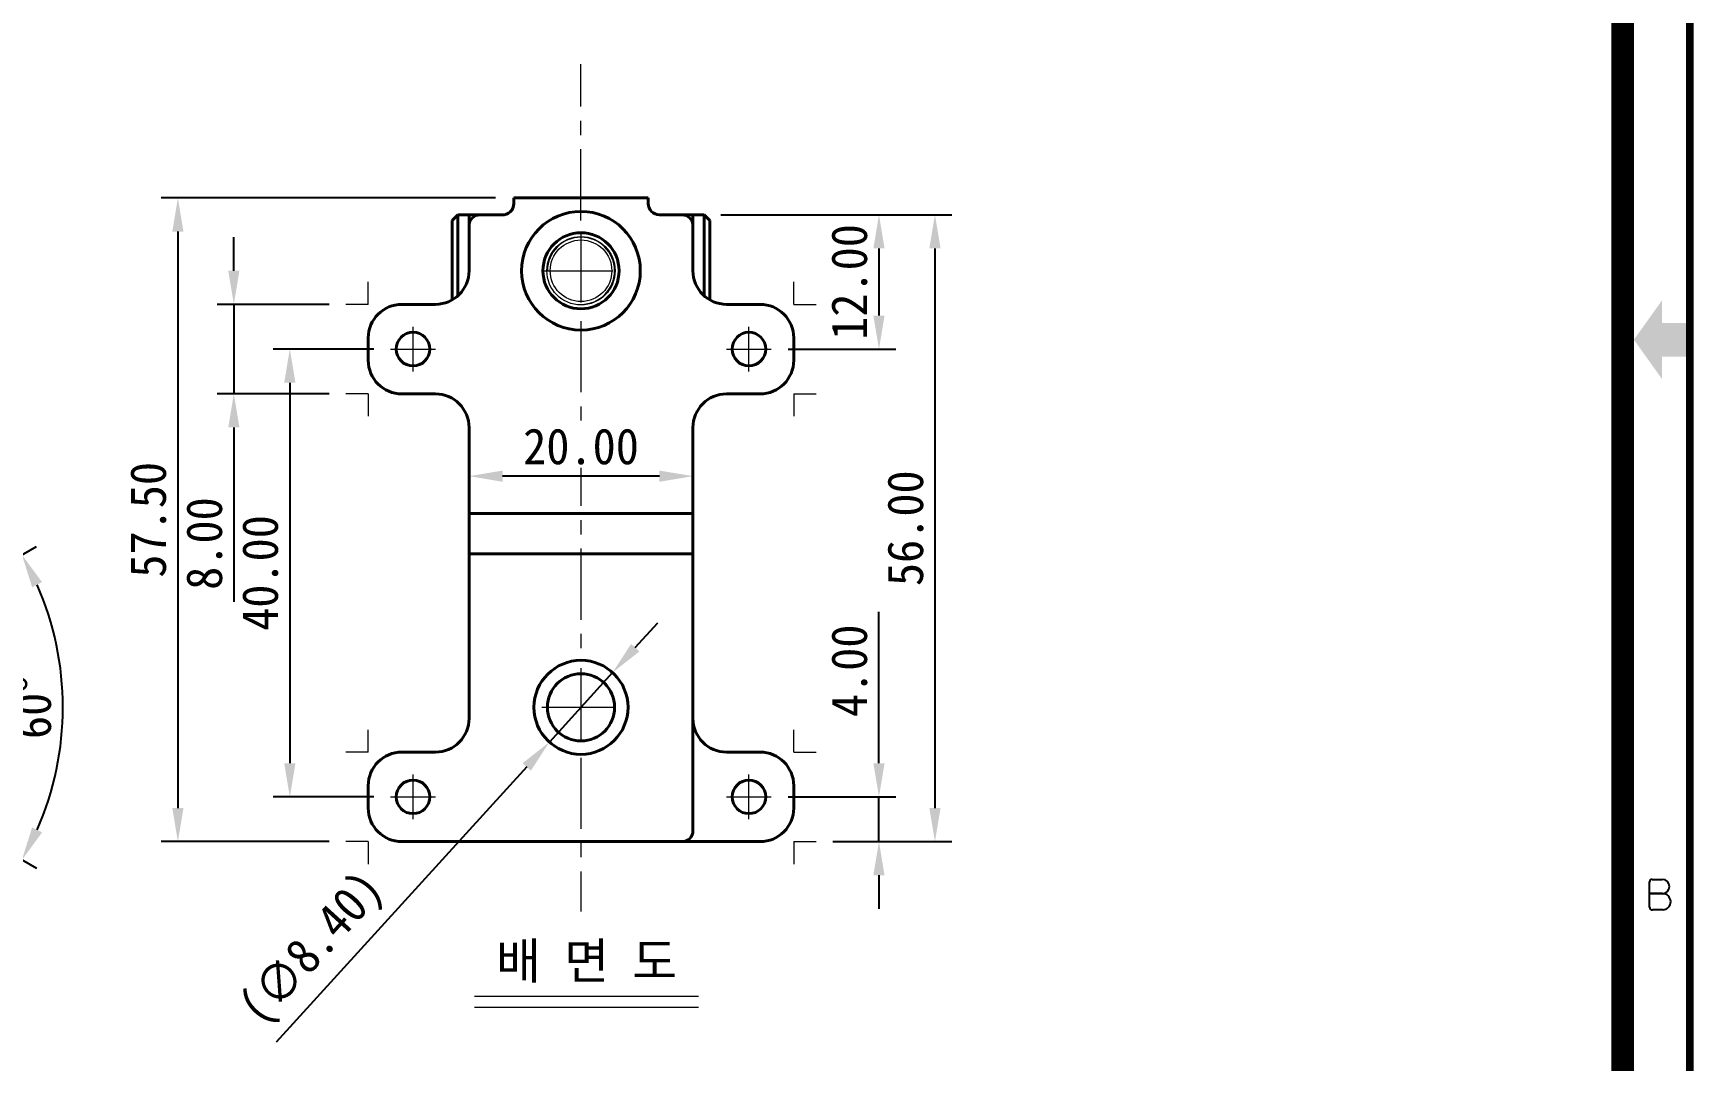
# Model space of a CAD drawing. Header units: millimetres. Extents: x 20 to 420, y 20 to 297.
# Drawn here: x 272 to 420.4, y 94.1 to 185.9 of the extents above; entities that cross this region are included whole.
import ezdxf

# ---------------------------------------------------------------- set-up
doc = ezdxf.new("R2010")
doc.units = ezdxf.units.MM
doc.linetypes.add('CENTERX2', pattern=[20.32, 12.7, -2.54, 2.54, -2.54])
doc.layers.get('0').update_dxf_attribs({"color": 6})
doc.layers.add('0 @ 1', color=6, linetype='Continuous')
for name, color, linetype, lineweight in [('CENTER', 1, 'CENTERX2', 9), ('DIM', 2, 'Continuous', 9), ('HIDDEN', 252, 'Continuous', 13), ('OUTLINE', 3, 'Continuous', 40), ('기준선', 6, 'Continuous', 9)]:
    doc.layers.add(name, color=color, linetype=linetype, lineweight=lineweight)
doc.styles.get("Standard").update_dxf_attribs({"font": '', "height": 3.2})
doc.styles.get('Standard').set_extended_font_data('GulimChe')
doc.dimstyles.new('척도 1배 - (x.xx)', dxfattribs={"dimtxt": 3.2, "dimasz": 3, "dimexe": 1.5, "dimexo": 1.5, "dimgap": 1, "dimtad": 1, "dimzin": 0, "dimdsep": 46, "dimtxsty": 'Standard', "dimcen": 0, "dimclrd": 2, "dimclre": 2, "dimclrt": 2, "dimadec": 0, "dimazin": 0, "dimtfac": 0.75, "dimtmove": 0, "dimatfit": 0, "dimfxl": 1, "dimtfill": 1, "dimtolj": 1, "dimtzin": 0, "dimarcsym": 0})

# ---------------------------------------------------------------- blocks, each defined once
blk = doc.blocks.new('A-3_규격도면_동인광학')
blk.add_hatch(color=256).paths.add_polyline_path([(400, 137), (400, 140), (397.5, 140), (397.5, 142), (395, 138.5), (397.5, 135), (397.5, 137)])
for p, q in [((396.4, 87.81), (396.4, 90.08)), ((397.54, 89.02), (396.4, 89.02)), ((396.4, 89.02), (397.54, 89.02)), ((396.64, 90.29), (397.54, 90.29)), ((397.54, 89.02), (397.56, 89.02)), ((397.61, 87.56), (396.65, 87.56))]:
    blk.add_line(p, q)
for points, const_width in [([(0, 0), (0, 277), (400, 277), (400, 0)], 0.7), ([(21, 6), (21, 271), (394, 271), (394, 6)], 2)]:
    blk.add_lwpolyline(points, close=True, dxfattribs=dict(const_width=const_width))
for centre, radius, start, end in [((396.62, 90.08), 0.211, 84.2384, 180), ((397.54, 89.65), 0.638, 270, 90), ((397.56, 88.29), 0.727, 273.6048, 90), ((396.65, 87.81), 0.249, 181.3239, 270)]:
    blk.add_arc(centre, radius, start, end)
blk = doc.blocks.new('*D12')
at = {"layer": 'Defpoints', "color": 0, "ltscale": 0.5, "transparency": 16777216}
for p in [(314.82, 171.16), (284.95, 113.66), (299.96, 113.66)]:
    blk.add_point(p, dxfattribs=at)
at = {"layer": 'DIM', "color": 2, "lineweight": -2, "ltscale": 0.5, "transparency": 16777216}
for p, q in [((313.32, 171.16), (283.45, 171.16)), ((284.95, 168.16), (284.95, 116.66)), ((298.46, 113.66), (283.45, 113.66))]:
    blk.add_line(p, q, dxfattribs=at)
at = {"layer": 'DIM', "color": 2, "ltscale": 0.5, "transparency": 16777216}
for points in [[(284.45, 168.16), (285.45, 168.16), (284.95, 171.16)], [(284.45, 116.66), (285.45, 116.66), (284.95, 113.66)]]:
    blk.add_solid(points, dxfattribs=at)
at = {"layer": 'DIM', "color": 2, "ltscale": 0.5, "transparency": 16777216, "insert": (282.31, 142.41), "char_height": 3.2, "attachment_point": 5, "rotation": 90, "bg_fill": 3, "box_fill_scale": 1.1, "bg_fill_color": 256, "bg_fill_true_color": 13158600, "bg_fill_transparency": 0}
blk.add_mtext('\\A1;57.50', dxfattribs=at)
blk = doc.blocks.new('*D13')
at = {"layer": 'Defpoints', "color": 0, "ltscale": 0.5, "transparency": 16777216}
for p in [(331.96, 169.66), (341.96, 113.66), (352.57, 113.66)]:
    blk.add_point(p, dxfattribs=at)
at = {"layer": 'DIM', "color": 2, "lineweight": -2, "ltscale": 0.5, "transparency": 16777216}
for p, q in [((333.46, 169.66), (354.07, 169.66)), ((352.57, 166.66), (352.57, 116.66)), ((343.46, 113.66), (354.07, 113.66))]:
    blk.add_line(p, q, dxfattribs=at)
at = {"layer": 'DIM', "color": 2, "ltscale": 0.5, "transparency": 16777216}
for points in [[(352.07, 166.66), (353.07, 166.66), (352.57, 169.66)], [(352.07, 116.66), (353.07, 116.66), (352.57, 113.66)]]:
    blk.add_solid(points, dxfattribs=at)
at = {"layer": 'DIM', "color": 2, "ltscale": 0.5, "transparency": 16777216, "insert": (349.94, 141.66), "char_height": 3.2, "attachment_point": 5, "rotation": 90, "bg_fill": 3, "box_fill_scale": 1.1, "bg_fill_color": 256, "bg_fill_true_color": 13158600, "bg_fill_transparency": 0}
blk.add_mtext('\\A1;56.00', dxfattribs=at)
blk = doc.blocks.new('*D14')
at = {"layer": 'Defpoints', "color": 0, "ltscale": 0.5, "transparency": 16777216}
for p in [(337.96, 117.66), (347.57, 117.66), (341.96, 113.66)]:
    blk.add_point(p, dxfattribs=at)
at = {"layer": 'DIM', "color": 2, "lineweight": -2, "ltscale": 0.5, "transparency": 16777216}
for p, q in [((347.57, 120.66), (347.57, 134.18)), ((339.46, 117.66), (349.07, 117.66)), ((347.57, 113.66), (347.57, 117.66)), ((343.46, 113.66), (349.07, 113.66)), ((347.57, 110.66), (347.57, 107.66))]:
    blk.add_line(p, q, dxfattribs=at)
at = {"layer": 'DIM', "color": 2, "ltscale": 0.5, "transparency": 16777216}
for points in [[(347.07, 120.66), (348.07, 120.66), (347.57, 117.66)], [(347.07, 110.66), (348.07, 110.66), (347.57, 113.66)]]:
    blk.add_solid(points, dxfattribs=at)
at = {"layer": 'DIM', "color": 2, "ltscale": 0.5, "transparency": 16777216, "insert": (344.93, 128.92), "char_height": 3.2, "attachment_point": 5, "rotation": 90, "bg_fill": 3, "box_fill_scale": 1.1, "bg_fill_color": 256, "bg_fill_true_color": 13158600, "bg_fill_transparency": 0}
blk.add_mtext('\\A1;4.00', dxfattribs=at)
blk = doc.blocks.new('*D15')
at = {"layer": 'Defpoints', "color": 0, "ltscale": 0.5, "transparency": 16777216}
for p in [(331.96, 169.66), (337.96, 157.66), (347.57, 157.66)]:
    blk.add_point(p, dxfattribs=at)
at = {"layer": 'DIM', "color": 2, "lineweight": -2, "ltscale": 0.5, "transparency": 16777216}
for p, q in [((333.46, 169.66), (349.07, 169.66)), ((347.57, 166.66), (347.57, 160.66)), ((339.46, 157.66), (349.07, 157.66))]:
    blk.add_line(p, q, dxfattribs=at)
at = {"layer": 'DIM', "color": 2, "ltscale": 0.5, "transparency": 16777216}
for points in [[(347.07, 166.66), (348.07, 166.66), (347.57, 169.66)], [(347.07, 160.66), (348.07, 160.66), (347.57, 157.66)]]:
    blk.add_solid(points, dxfattribs=at)
at = {"layer": 'DIM', "color": 2, "ltscale": 0.5, "transparency": 16777216, "insert": (344.93, 163.66), "char_height": 3.2, "attachment_point": 5, "rotation": 90, "bg_fill": 3, "box_fill_scale": 1.1, "bg_fill_color": 256, "bg_fill_true_color": 13158600, "bg_fill_transparency": 0}
blk.add_mtext('\\A1;12.00', dxfattribs=at)
blk = doc.blocks.new('*D16')
at = {"layer": 'Defpoints', "color": 0, "ltscale": 0.5, "transparency": 16777216}
for p in [(299.96, 161.66), (289.95, 153.66), (299.96, 153.66)]:
    blk.add_point(p, dxfattribs=at)
at = {"layer": 'DIM', "color": 2, "lineweight": -2, "ltscale": 0.5, "transparency": 16777216}
for p, q in [((289.95, 164.66), (289.95, 167.66)), ((298.46, 161.66), (288.45, 161.66)), ((289.95, 161.66), (289.95, 153.66)), ((298.46, 153.66), (288.45, 153.66)), ((289.95, 150.66), (289.95, 135.07))]:
    blk.add_line(p, q, dxfattribs=at)
at = {"layer": 'DIM', "color": 2, "ltscale": 0.5, "transparency": 16777216}
for points in [[(289.45, 164.66), (290.45, 164.66), (289.95, 161.66)], [(289.45, 150.66), (290.45, 150.66), (289.95, 153.66)]]:
    blk.add_solid(points, dxfattribs=at)
at = {"layer": 'DIM', "color": 2, "ltscale": 0.5, "transparency": 16777216, "insert": (287.32, 140.29), "char_height": 3.2, "attachment_point": 5, "rotation": 90, "bg_fill": 3, "box_fill_scale": 1.1, "bg_fill_color": 256, "bg_fill_true_color": 13158600, "bg_fill_transparency": 0}
blk.add_mtext('\\A1;8.00', dxfattribs=at)
blk = doc.blocks.new('*D17')
at = {"layer": 'Defpoints', "color": 0, "ltscale": 0.5, "transparency": 16777216}
for p in [(303.96, 157.66), (294.95, 117.66), (303.96, 117.66)]:
    blk.add_point(p, dxfattribs=at)
at = {"layer": 'DIM', "color": 2, "lineweight": -2, "ltscale": 0.5, "transparency": 16777216}
for p, q in [((302.46, 157.66), (293.45, 157.66)), ((294.95, 154.66), (294.95, 120.66)), ((302.46, 117.66), (293.45, 117.66))]:
    blk.add_line(p, q, dxfattribs=at)
at = {"layer": 'DIM', "color": 2, "ltscale": 0.5, "transparency": 16777216}
for points in [[(294.45, 154.66), (295.45, 154.66), (294.95, 157.66)], [(294.45, 120.66), (295.45, 120.66), (294.95, 117.66)]]:
    blk.add_solid(points, dxfattribs=at)
at = {"layer": 'DIM', "color": 2, "ltscale": 0.5, "transparency": 16777216, "insert": (292.31, 137.66), "char_height": 3.2, "attachment_point": 5, "rotation": 90, "bg_fill": 3, "box_fill_scale": 1.1, "bg_fill_color": 256, "bg_fill_true_color": 13158600, "bg_fill_transparency": 0}
blk.add_mtext('\\A1;40.00', dxfattribs=at)
blk = doc.blocks.new('*D25')
at = {"layer": 'Defpoints', "color": 0, "ltscale": 0.5, "transparency": 16777216}
for p in [(310.96, 146.31), (310.96, 146.31), (330.96, 146.31)]:
    blk.add_point(p, dxfattribs=at)
at = {"layer": 'DIM', "color": 2, "lineweight": -2, "ltscale": 0.5, "transparency": 16777216}
blk.add_line((327.96, 146.31), (313.96, 146.31), dxfattribs=at)
at = {"layer": 'DIM', "color": 2, "ltscale": 0.5, "transparency": 16777216}
for points in [[(313.96, 146.81), (313.96, 145.81), (310.96, 146.31)], [(327.96, 146.81), (327.96, 145.81), (330.96, 146.31)]]:
    blk.add_solid(points, dxfattribs=at)
at = {"layer": 'DIM', "color": 2, "ltscale": 0.5, "transparency": 16777216, "insert": (320.96, 148.95), "char_height": 3.2, "attachment_point": 5, "bg_fill": 3, "box_fill_scale": 1.1, "bg_fill_color": 256, "bg_fill_true_color": 13158600, "bg_fill_transparency": 0}
blk.add_mtext('\\A1;20.00', dxfattribs=at)
blk = doc.blocks.new('*D35')
at = {"layer": 'Defpoints', "color": 0, "ltscale": 0.5, "transparency": 16777216}
for p in [(254.69, 129.86), (252.61, 128.66), (252.61, 122.66), (254.69, 121.46), (274.26, 120.93)]:
    blk.add_point(p, dxfattribs=at)
at = {"layer": 'DIM', "color": 2, "lineweight": -2, "ltscale": 0.5, "transparency": 16777216}
for p, q in [((255.99, 130.61), (272.32, 140.04)), ((255.99, 120.71), (272.32, 111.28))]:
    blk.add_line(p, q, dxfattribs=at)
blk.add_arc((247.42, 125.66), 27.26, 336.3098, 23.6902, dxfattribs=at)
at = {"layer": 'DIM', "color": 2, "ltscale": 0.5, "transparency": 16777216}
for points in [[(271.93, 136.39), (272.82, 136.84), (271.02, 139.29)], [(272.82, 114.48), (271.93, 114.94), (271.02, 112.03)]]:
    blk.add_solid(points, dxfattribs=at)
at = {"layer": 'DIM', "color": 2, "ltscale": 0.5, "transparency": 16777216, "insert": (272.04, 125.66), "char_height": 3.2, "attachment_point": 5, "rotation": 90, "bg_fill": 3, "box_fill_scale": 1.1, "bg_fill_color": 256, "bg_fill_true_color": 13158600, "bg_fill_transparency": 0}
blk.add_mtext('\\A1;60°', dxfattribs=at)
blk = doc.blocks.new('*D46')
at = {"layer": 'Defpoints', "color": 0, "ltscale": 0.5, "transparency": 16777216}
for p in [(323.78, 128.77), (318.13, 122.55)]:
    blk.add_point(p, dxfattribs=at)
at = {"layer": 'DIM', "color": 2, "lineweight": -2, "ltscale": 0.5, "transparency": 16777216}
for p, q in [((325.8, 130.99), (327.82, 133.2)), ((323.78, 128.77), (318.13, 122.55)), ((316.11, 120.34), (293.73, 95.75))]:
    blk.add_line(p, q, dxfattribs=at)
at = {"layer": 'DIM', "color": 2, "ltscale": 0.5, "transparency": 16777216}
for points in [[(325.43, 131.32), (326.17, 130.65), (323.78, 128.77)], [(315.74, 120.67), (316.48, 120), (318.13, 122.55)]]:
    blk.add_solid(points, dxfattribs=at)
at = {"layer": 'DIM', "color": 2, "ltscale": 0.5, "transparency": 16777216, "insert": (297.12, 103.94), "char_height": 3.2, "attachment_point": 5, "rotation": 47.697, "bg_fill": 3, "box_fill_scale": 1.1, "bg_fill_color": 256, "bg_fill_true_color": 13158600, "bg_fill_transparency": 0}
blk.add_mtext('\\A1;(∅8.40)', dxfattribs=at)

msp = doc.modelspace()

# ---------------------------------------------------------------- linework, layer by layer
at = {"layer": 'CENTER', "ltscale": 0.5}
for p, q in [((320.956, 169.16), (320.956, 183.104)), ((320.956, 168.16), (320.956, 161.16)), ((317.456, 164.66), (324.456, 164.66)), ((305.956, 155.66), (305.956, 159.66)), ((320.956, 160.16), (320.956, 130.16)), ((335.956, 155.66), (335.956, 159.66)), ((303.956, 157.66), (307.956, 157.66)), ((333.956, 157.66), (337.956, 157.66)), ((320.956, 129.16), (320.956, 122.16)), ((317.456, 125.66), (324.456, 125.66)), ((320.956, 121.16), (320.956, 107.416)), ((305.956, 115.66), (305.956, 119.66)), ((335.956, 115.66), (335.956, 119.66)), ((303.956, 117.66), (307.956, 117.66)), ((333.956, 117.66), (337.956, 117.66))]:
    msp.add_line(p, q, dxfattribs=at)
at = {"layer": 'DIM', "color": 2, "ltscale": 0.5}
for p, q in [((311.455, 99.865), (331.458, 99.865)), ((311.455, 98.865), (331.458, 98.865))]:
    msp.add_line(p, q, dxfattribs=at)
at = {"layer": 'HIDDEN'}
for radius in [3.05, 2.75]:
    msp.add_circle((320.956, 164.66), radius, dxfattribs=at)
at = {"layer": 'HIDDEN', "ltscale": 0.5}
msp.add_arc((320.956, 164.66), 3, 270, 180, dxfattribs=at)
at = {"layer": 'OUTLINE'}
for p, q in [((314.956, 171.16), (314.956, 170.66)), ((326.956, 171.16), (314.956, 171.16)), ((326.956, 170.66), (326.956, 171.16)), ((309.956, 169.66), (309.456, 169.16)), ((309.456, 162.062), (309.456, 169.16)), ((310.956, 169.66), (309.956, 169.66)), ((309.956, 169.66), (309.956, 162.424)), ((310.956, 169.66), (310.956, 168.66)), ((311.956, 169.66), (310.956, 169.66)), ((311.956, 169.66), (313.892, 169.66)), ((313.892, 169.662), (313.892, 169.66)), ((327.956, 169.66), (329.956, 169.66)), ((330.956, 169.66), (329.956, 169.66)), ((331.956, 169.66), (330.956, 169.66)), ((330.956, 168.66), (330.956, 169.66)), ((332.456, 169.16), (331.956, 169.66)), ((331.956, 162.424), (331.956, 169.66)), ((332.456, 169.16), (332.456, 162.062)), ((310.956, 164.66), (310.956, 168.66)), ((330.956, 168.66), (330.956, 164.66)), ((304.956, 161.66), (307.956, 161.66)), ((333.956, 161.66), (336.956, 161.66)), ((301.956, 156.66), (301.956, 158.66)), ((339.956, 158.66), (339.956, 156.66)), ((307.956, 153.66), (304.956, 153.66)), ((336.956, 153.66), (333.956, 153.66)), ((310.956, 142.96), (310.956, 150.66)), ((330.956, 150.66), (330.956, 142.96)), ((310.956, 142.96), (330.956, 142.96)), ((310.956, 142.96), (310.956, 139.36)), ((330.956, 142.96), (330.956, 139.36)), ((310.956, 124.66), (310.956, 139.36)), ((330.956, 139.36), (310.956, 139.36)), ((330.956, 139.36), (330.956, 114.66)), ((304.956, 121.66), (307.956, 121.66)), ((333.956, 121.66), (336.956, 121.66)), ((301.956, 116.66), (301.956, 118.66)), ((339.956, 118.66), (339.956, 116.66)), ((329.956, 113.66), (304.956, 113.66)), ((329.956, 113.66), (336.956, 113.66))]:
    msp.add_line(p, q, dxfattribs=at)
for centre, radius in [((320.956, 164.66), 5.3), ((320.956, 164.66), 3.4), ((305.956, 157.66), 1.5), ((335.956, 157.66), 1.5), ((320.956, 125.66), 4.2), ((320.956, 125.66), 3), ((305.956, 117.66), 1.5), ((335.956, 117.66), 1.5)]:
    msp.add_circle(centre, radius, dxfattribs=at)
for centre, radius, start, end in [((313.956, 170.66), 1, 266.35656, 0), ((327.956, 170.66), 1, 180, 270), ((311.956, 168.66), 1, 90, 180), ((329.956, 168.66), 1, 0, 90), ((307.956, 164.66), 3, 270, 0), ((333.956, 164.66), 3, 180, 270), ((304.956, 158.66), 3, 90, 180), ((336.956, 158.66), 3, 0, 90), ((304.956, 156.66), 3, 180, 270), ((336.956, 156.66), 3, 270, 0), ((307.956, 150.66), 3, 0, 90), ((333.956, 150.66), 3, 90, 180), ((307.956, 124.66), 3, 270, 0), ((333.956, 124.66), 3, 180, 270), ((304.956, 118.66), 3, 90, 180), ((336.956, 118.66), 3, 0, 90), ((304.956, 116.66), 3, 180, 270), ((336.956, 116.66), 3, 270, 0), ((329.956, 114.66), 1, 270, 0)]:
    msp.add_arc(centre, radius, start, end, dxfattribs=at)
at = {"layer": '기준선', "ltscale": 0.5}
for p, q in [((301.956, 161.66), (301.956, 163.66)), ((339.956, 161.66), (339.956, 163.66)), ((301.956, 161.66), (299.956, 161.66)), ((339.956, 161.66), (341.956, 161.66)), ((301.956, 153.66), (299.956, 153.66)), ((301.956, 153.66), (301.956, 151.66)), ((339.956, 153.66), (339.956, 151.66)), ((339.956, 153.66), (341.956, 153.66)), ((301.956, 121.66), (301.956, 123.66)), ((339.956, 121.66), (339.956, 123.66)), ((301.956, 121.66), (299.956, 121.66)), ((339.956, 121.66), (341.956, 121.66)), ((301.956, 113.66), (299.956, 113.66)), ((301.956, 113.66), (301.956, 111.66)), ((339.956, 113.66), (339.956, 111.66)), ((339.956, 113.66), (341.956, 113.66))]:
    msp.add_line(p, q, dxfattribs=at)

# ---------------------------------------------------------------- block references
at = {"layer": '0 @ 1'}
msp.add_blockref('A-3_규격도면_동인광학', (20, 20), dxfattribs=at)

# ---------------------------------------------------------------- texts
at = {"layer": 'DIM', "color": 2, "ltscale": 0.5, "insert": (321.456, 102.835), "char_height": 3.2, "attachment_point": 5}
msp.add_mtext('\\A1;배 면 도', dxfattribs=at)

# ---------------------------------------------------------------- next in the draw order: dimensions: what is measured, and where the dimension line sits
at = {"layer": 'DIM', "ltscale": 0.5}
dim = msp.add_linear_dim(base=(284.954, 113.66), p1=(314.822, 171.16), p2=(299.956, 113.66), angle=90, dimstyle='척도 1배 - (x.xx)', dxfattribs=at)
dim.commit()
dim.dimension.update_dxf_attribs({"geometry": '*D12', "text_midpoint": (284.954, 142.41), "dimtype": 160})
dim = msp.add_linear_dim(base=(352.574, 113.66), p1=(331.956, 169.66), p2=(341.956, 113.66), angle=90, dimstyle='척도 1배 - (x.xx)', dxfattribs=at)
dim.commit()
dim.dimension.update_dxf_attribs({"geometry": '*D13', "text_midpoint": (349.936, 141.66)})
dim = msp.add_angular_dim_2l(base=(274.259, 120.928), line1=((254.693, 121.46), (252.614, 122.66)), line2=((252.614, 128.66), (254.693, 129.86)), dimstyle='척도 1배 - (x.xx)', dxfattribs=at)
dim.commit()
dim.dimension.update_dxf_attribs({"geometry": '*D35', "text_midpoint": (272.037, 125.66)})

# ---------------------------------------------------------------- next in the draw order: dimensions: what is measured, and where the dimension line sits
for base, p1, p2, picture, middle in [((347.574, 157.66), (331.956, 169.66), (337.956, 157.66), '*D15', (347.574, 163.66)), ((289.954, 153.66), (299.956, 161.66), (299.956, 153.66), '*D16', (289.954, 140.286))]:
    dim = msp.add_linear_dim(base=base, p1=p1, p2=p2, angle=90, dimstyle='척도 1배 - (x.xx)', dxfattribs=at)
    dim.commit()
    dim.dimension.update_dxf_attribs({"geometry": picture, "text_midpoint": middle, "dimtype": 160})
dim = msp.add_linear_dim(base=(310.956, 146.31), p1=(330.956, 146.31), p2=(310.956, 146.31), dimstyle='척도 1배 - (x.xx)', dxfattribs=at)
dim.commit()
dim.dimension.update_dxf_attribs({"geometry": '*D25', "text_midpoint": (320.956, 148.949)})
dim = msp.add_linear_dim(base=(347.574, 117.66), p1=(341.956, 113.66), p2=(337.956, 117.66), angle=90, dimstyle='척도 1배 - (x.xx)', dxfattribs=at)
dim.commit()
dim.dimension.update_dxf_attribs({"geometry": '*D14', "text_midpoint": (344.933, 128.918)})

# ---------------------------------------------------------------- next in the draw order: dimensions: what is measured, and where the dimension line sits
dim = msp.add_linear_dim(base=(294.954, 117.66), p1=(303.956, 157.66), p2=(303.956, 117.66), angle=90, dimstyle='척도 1배 - (x.xx)', dxfattribs=at)
dim.commit()
dim.dimension.update_dxf_attribs({"geometry": '*D17', "text_midpoint": (294.954, 137.66), "dimtype": 160})

# ---------------------------------------------------------------- next in the draw order: dimensions: what is measured, and where the dimension line sits
dim = msp.add_diameter_dim_2p(p1=(323.783, 128.767), p2=(318.129, 122.554), text='(<>)', dimstyle='척도 1배 - (x.xx)', dxfattribs=at)
dim.commit()
dim.dimension.update_dxf_attribs({"geometry": '*D46', "text_midpoint": (299.35, 101.918), "dimtype": 163})

doc.saveas('drawing.dxf')
